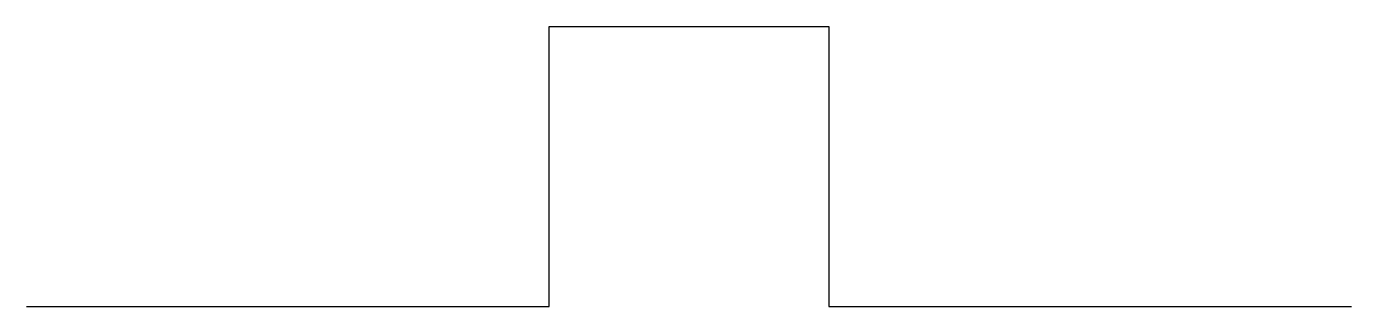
# Model space of a CAD drawing. Extents: x -20323.5 to -20292.9, y -11609.4 to -11602.9.
import ezdxf

# ---------------------------------------------------------------- set-up
doc = ezdxf.new("R2010")
doc.units = 0
doc.header["$MEASUREMENT"] = 0
doc.layers.add('1', color=7, linetype='CONTINUOUS')

msp = doc.modelspace()

# ---------------------------------------------------------------- linework, layer by layer
at = {"layer": '1', "color": 5}
for p, q in [((-20311.409, -11609.394), (-20311.409, -11602.946)), ((-20311.409, -11602.946), (-20304.962, -11602.946)), ((-20304.962, -11602.946), (-20304.962, -11609.394)), ((-20323.452, -11609.394), (-20311.409, -11609.394)), ((-20304.962, -11609.394), (-20292.919, -11609.394))]:
    msp.add_line(p, q, dxfattribs=at)

doc.saveas('drawing.dxf')
